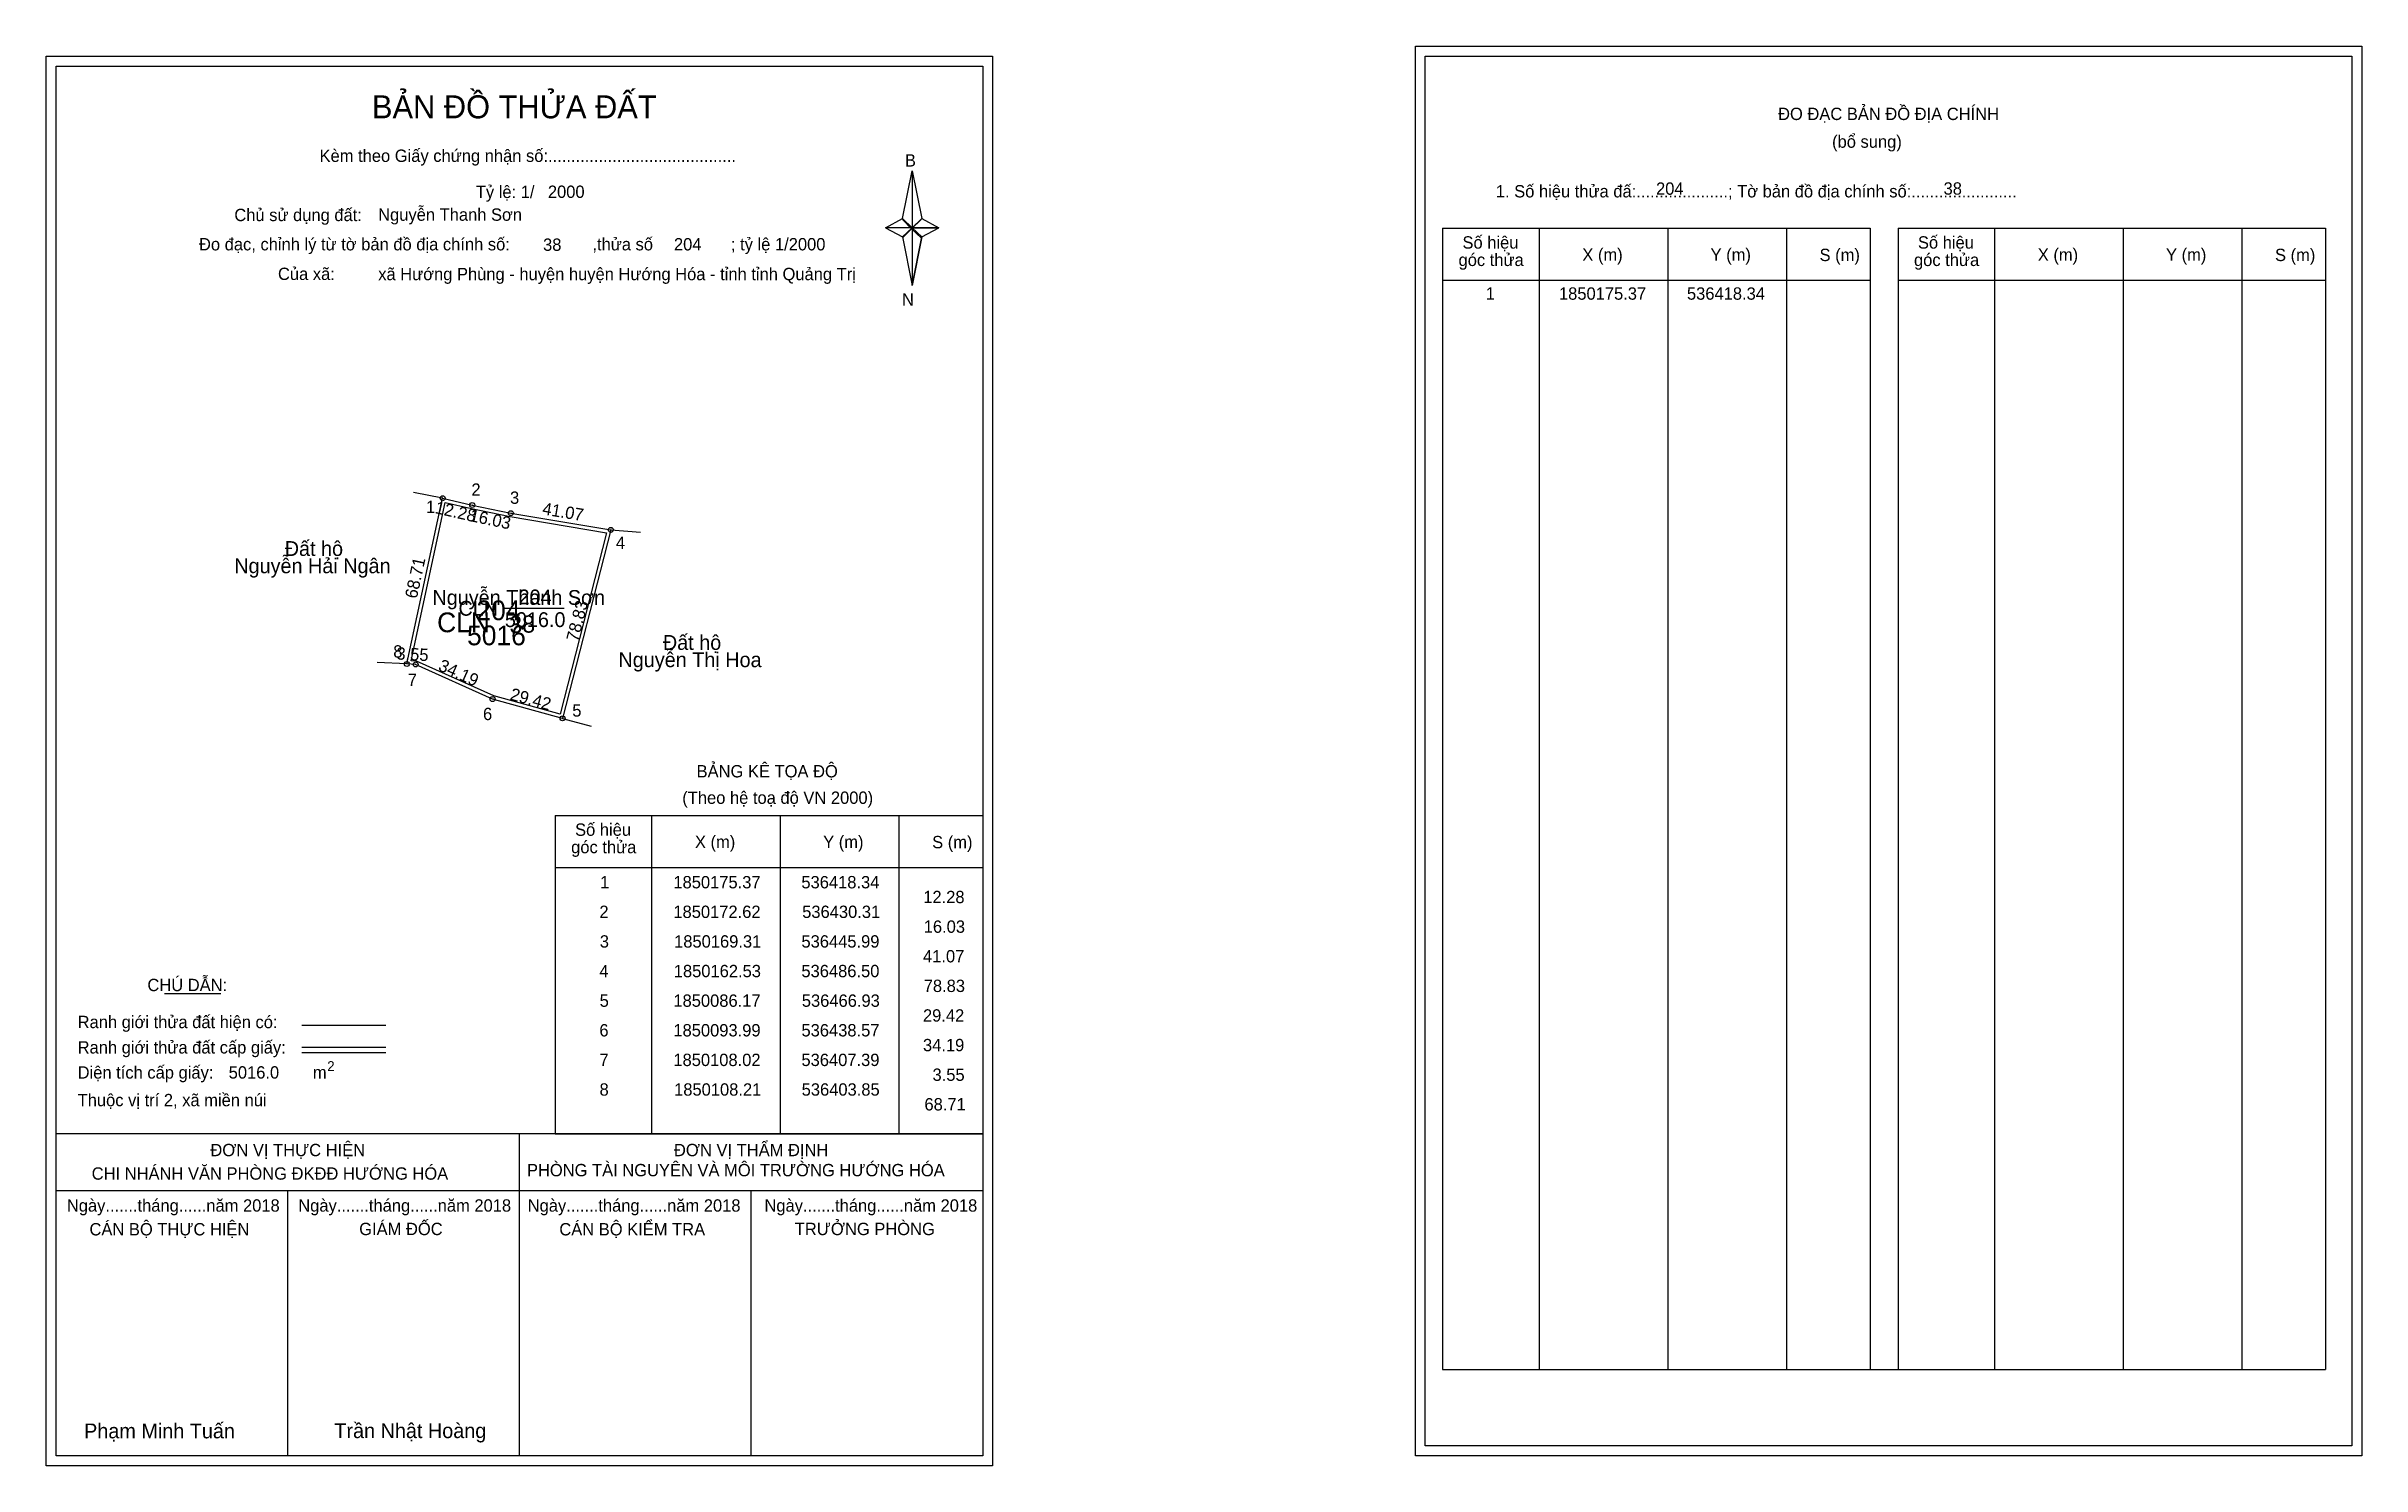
# Model space of a CAD drawing. Extents: x 536258 to 537196, y 1849783 to 1850358.
import ezdxf

# ---------------------------------------------------------------- set-up
doc = ezdxf.new("R2010")
doc.units = 0
for name, color, linetype in [('Level 1', 7, 'Continuous'), ('Level 10', 7, 'Continuous'), ('Level 11', 7, 'Continuous'), ('Level 13', 7, 'Continuous'), ('Level 2', 7, 'Continuous'), ('Level 27', 7, 'Continuous'), ('Level 3', 7, 'Continuous'), ('Level 36', 7, 'Continuous'), ('Level 4', 7, 'Continuous'), ('Level 49', 7, 'Continuous'), ('Level 5', 7, 'Continuous'), ('Level 53', 7, 'Continuous'), ('Level 55', 7, 'Continuous'), ('Level 6', 7, 'Continuous'), ('Level 63', 7, 'Continuous'), ('Level 7', 7, 'Continuous'), ('Level 9', 7, 'Continuous')]:
    doc.layers.add(name, color=color, linetype=linetype)

msp = doc.modelspace()

# ---------------------------------------------------------------- linework, layer by layer
at = {"layer": 'Level 1'}
for p, q in [((536816.41, 1850354.5), (536816.41, 1850354.5)), ((536261.77, 1850350.5), (536261.77, 1850350.5)), ((536604.61, 1850288.73), (536608.55, 1850308.01)), ((536608.55, 1850308.01), (536608.55, 1850284.96)), ((536608.55, 1850308.01), (536612.48, 1850288.73)), ((536597.72, 1850284.96), (536604.61, 1850288.73)), ((536604.61, 1850288.73), (536608.55, 1850284.96)), ((536608.25, 1850284.53), (536604.61, 1850288.29)), ((536612.19, 1850288.29), (536608.25, 1850284.53)), ((536608.25, 1850284.53), (536612.19, 1850288.29)), ((536612.48, 1850288.73), (536608.55, 1850284.96)), ((536608.55, 1850284.96), (536604.61, 1850281.28)), ((536608.25, 1850284.53), (536604.61, 1850280.84)), ((536604.61, 1850280.84), (536608.25, 1850284.53)), ((536604.61, 1850281.28), (536608.55, 1850261.56)), ((536612.19, 1850280.84), (536608.25, 1850284.53)), ((536608.55, 1850284.96), (536608.55, 1850261.56)), ((536608.55, 1850284.96), (536619.37, 1850284.96)), ((536608.55, 1850284.96), (536612.48, 1850281.28)), ((536612.48, 1850281.28), (536608.55, 1850261.56)), ((536612.48, 1850281.28), (536619.37, 1850284.96)), ((536823.48, 1850284.79), (536996.68, 1850284.79)), ((536862.66, 1849822.26), (536862.66, 1850284.79)), ((536914.8, 1849822.26), (536914.8, 1850284.79)), ((536962.75, 1850284.79), (536962.75, 1849822.26)), ((536996.68, 1850284.79), (536996.68, 1849822.26)), ((537007.99, 1850284.79), (537181.2, 1850284.79)), ((537047.17, 1849822.26), (537047.17, 1850284.79)), ((537099.32, 1849822.26), (537099.32, 1850284.79)), ((537147.26, 1850284.79), (537147.26, 1849822.26)), ((537181.2, 1850284.79), (537181.2, 1849822.26)), ((536823.48, 1850263.73), (536996.68, 1850263.73)), ((537007.99, 1850263.73), (537181.2, 1850263.73)), ((536463.96, 1850046.84), (536637.16, 1850046.84)), ((536503.14, 1849917.79), (536503.14, 1850046.84)), ((536555.28, 1849917.79), (536555.28, 1850046.84)), ((536603.22, 1850046.84), (536603.22, 1849917.79)), ((536463.96, 1850025.79), (536637.16, 1850025.79)), ((536305.6, 1849974.63), (536328.41, 1849974.63)), ((536361.33, 1849961.82), (536395.36, 1849961.82)), ((536361.33, 1849952.92), (536395.36, 1849952.92)), ((536361.33, 1849950.73), (536395.36, 1849950.73)), ((536475.42, 1849917.79), (536261.76, 1849917.79)), ((536637.16, 1849917.79), (536427.48, 1849917.79)), ((536449.46, 1849787.35), (536449.46, 1849917.79)), ((536463.96, 1849917.79), (536637.16, 1849917.79)), ((536637.16, 1849894.69), (536261.76, 1849894.69)), ((536355.61, 1849787.35), (536355.61, 1849894.69)), ((536543.31, 1849787.35), (536543.31, 1849894.69)), ((536823.48, 1849822.26), (537181.2, 1849822.26)), ((537191.81, 1849791.35), (537191.81, 1849791.35)), ((536637.16, 1849787.35), (536637.16, 1849787.35))]:
    msp.add_line(p, q, dxfattribs=at)
for points in [[(536604.61, 1850288.73), (536608.55, 1850308.01), (536608.55, 1850284.96)], [(536608.55, 1850284.96), (536612.48, 1850288.73), (536619.37, 1850284.96)], [(536597.72, 1850284.96), (536604.61, 1850281.28), (536608.55, 1850284.96)], [(536608.55, 1850284.96), (536608.55, 1850261.56), (536612.48, 1850281.28)]]:
    msp.add_lwpolyline(points, close=True, dxfattribs=at)
at = {"layer": 'Level 10'}
for p, q in [((536445.99, 1850169.31), (536486.5, 1850162.53)), ((536466.93, 1850086.17), (536438.57, 1850093.99))]:
    msp.add_line(p, q, dxfattribs=at)
for points in [[(536445.99, 1850169.31), (536486.5, 1850162.53), (536466.93, 1850086.17), (536438.57, 1850093.99), (536407.39, 1850108.02), (536403.85, 1850108.21), (536418.34, 1850175.37), (536430.31, 1850172.62)], [(536445.73, 1850167.93), (536484.77, 1850161.4), (536465.93, 1850087.9), (536439.05, 1850095.31), (536407.73, 1850109.4), (536405.56, 1850109.52), (536419.41, 1850173.69), (536430.01, 1850171.25)]]:
    msp.add_lwpolyline(points, close=True, dxfattribs=at)
at = {"layer": 'Level 11'}
for centre in [(536418.34, 1850175.37), (536430.31, 1850172.62), (536445.99, 1850169.31), (536445.99, 1850169.31), (536486.5, 1850162.53), (536403.85, 1850108.21), (536407.39, 1850108.02), (536438.57, 1850093.99), (536466.93, 1850086.17)]:
    msp.add_circle(centre, 1, dxfattribs=at)
at = {"layer": 'Level 27'}
for p, q in [((536418.34, 1850175.37), (536406.58, 1850177.75)), ((536486.5, 1850162.53), (536498.47, 1850161.64)), ((536403.85, 1850108.21), (536391.87, 1850108.87)), ((536466.93, 1850086.17), (536478.5, 1850082.98))]:
    msp.add_line(p, q, dxfattribs=at)
at = {"layer": 'Level 3'}
for p, q in [((536823.48, 1850284.79), (536823.48, 1849822.26)), ((537007.99, 1850284.79), (537007.99, 1849822.26)), ((536463.96, 1850046.84), (536463.96, 1849917.79))]:
    msp.add_line(p, q, dxfattribs=at)
at = {"layer": 'Level 63'}
for points in [[(536257.76, 1850354.5), (536641.16, 1850354.5), (536641.16, 1849783.35), (536257.76, 1849783.35)], [(536812.42, 1850358.5), (537195.82, 1850358.5), (537195.82, 1849787.35), (536812.42, 1849787.35)], [(536816.42, 1850354.5), (537191.82, 1850354.5), (537191.82, 1849791.35), (536816.42, 1849791.35)], [(536261.76, 1850350.5), (536637.16, 1850350.5), (536637.16, 1849787.35), (536261.76, 1849787.35)]]:
    msp.add_lwpolyline(points, close=True, dxfattribs=at)
at = {"layer": 'Level 9'}
msp.add_line((536443.54, 1850130.77), (536467.62, 1850130.77), dxfattribs=at)

# ---------------------------------------------------------------- texts
at = {"layer": 'Level 1'}
for s, height, p in [('BẢN ĐỒ THỬA ĐẤT', 9.3313, (536389.7, 1850329.31)), ('ĐO ĐẠC BẢN ĐỒ ĐỊA CHÍNH', 5, (536959.37, 1850328.62)), ('Kèm theo Giấy chứng nhận số:.........................................', 5, (536368.46, 1850311.65)), ('B', 5, (536605.63, 1850309.77)), ('(bổ sung)', 5, (536981.25, 1850317.38)), ('1. Số hiệu thửa đấ:....................; Tờ bản đồ địa chính số:.......................', 5, (536845.03, 1850297.26)), ('Chủ sử dụng đất:', 5, (536333.94, 1850287.66)), ('Đo đạc, chỉnh lý từ tờ bản đồ địa chính số:                  ,thửa số                 ; tỷ lệ 1/2000', 5, (536319.63, 1850275.8)), ('Số hiệu', 5, (536831.51, 1850276.52)), ('Số hiệu', 5, (537016.03, 1850276.52)), ('Của xã:', 5, (536351.62, 1850263.8)), ('góc thửa', 5, (536829.92, 1850269.46)), ('X (m)', 5, (536880.07, 1850271.57)), ('Y (m)', 5, (536932.03, 1850271.57)), ('S (m)', 5, (536976.18, 1850271.47)), ('góc thửa', 5, (537014.44, 1850269.46)), ('X (m)', 5, (537064.59, 1850271.57)), ('Y (m)', 5, (537116.54, 1850271.57)), ('S (m)', 5, (537160.7, 1850271.47)), ('N', 5, (536604.43, 1850253.43)), ('BẢNG KÊ TỌA ĐỘ', 5, (536521.22, 1850062.25)), ('(Theo hệ toạ độ VN 2000)', 5, (536515.42, 1850051.53)), ('Số hiệu', 5, (536471.99, 1850038.58)), ('góc thửa', 5, (536470.4, 1850031.52)), ('X (m)', 5, (536520.55, 1850033.63)), ('Y (m)', 5, (536572.5, 1850033.63)), ('S (m)', 5, (536616.66, 1850033.53)), ('CHÚ DẪN:', 5, (536298.72, 1849975.64)), ('Ranh giới thửa đất hiện có:', 5, (536270.46, 1849960.64)), ('Ranh giới thửa đất cấp giấy:', 5, (536270.46, 1849950.36)), ('Diện tích cấp giấy:', 5, (536270.46, 1849940.2)), ('m', 5, (536365.77, 1849940.24)), ('2', 4, (536371.57, 1849943.26)), ('Thuộc vị trí 2, xã miền núi', 5, (536270.46, 1849929)), ('ĐƠN VỊ THỰC HIỆN', 5, (536324.23, 1849908.76)), ('ĐƠN VỊ THẨM ĐỊNH', 5, (536512.04, 1849908.76)), ('CHI NHÁNH VĂN PHÒNG ĐKĐĐ HƯỚNG HÓA', 5, (536276.15, 1849899.24)), ('PHÒNG TÀI NGUYÊN VÀ MÔI TRƯỜNG HƯỚNG HÓA', 5, (536452.49, 1849900.62)), ('Ngày.......tháng......năm 2018', 5, (536266.1, 1849886.29)), ('CÁN BỘ THỰC HIỆN', 5, (536275.26, 1849876.66)), ('Ngày.......tháng......năm 2018', 5, (536359.84, 1849886.29)), ('GIÁM ĐỐC', 5, (536384.53, 1849876.78)), ('Ngày.......tháng......năm 2018', 5, (536452.79, 1849886.29)), ('CÁN BỘ KIỂM TRA', 5, (536465.61, 1849876.66)), ('Ngày.......tháng......năm 2018', 5, (536548.71, 1849886.29)), ('TRƯỞNG PHÒNG', 5, (536560.99, 1849876.78)), ('Phạm Minh Tuấn', 6, (536273.08, 1849794.43)), ('Trần Nhật Hoàng', 6, (536374.47, 1849794.53))]:
    msp.add_text(s, height=height, dxfattribs=at).set_placement(p)
at = {"layer": 'Level 11'}
msp.add_text('Tỷ lệ: 1/', height=5, dxfattribs=at).set_placement((536431.78, 1850297.02))
at = {"layer": 'Level 13'}
for s, p in [('204', (536449.08, 1850132.37)), ('CLN', (536424.75, 1850127.77)), ('5016.0', (536443.55, 1850123.17))]:
    msp.add_text(s, height=6, dxfattribs=at).set_placement(p)
at = {"layer": 'Level 2'}
msp.add_text('Nguyễn Thanh Sơn', height=6, dxfattribs=at).set_placement((536414.2, 1850132.15))
at = {"layer": 'Level 3'}
msp.add_text('CLN', height=8, dxfattribs=at).set_placement((536416.09, 1850121.07))
at = {"layer": 'Level 36'}
for s, p in [('Đất hộ', (536354.35, 1850151.99)), ('Nguyễn Hải Ngân', (536333.91, 1850144.99)), ('Đất hộ', (536507.56, 1850113.93)), ('Nguyễn Thị Hoa', (536489.57, 1850106.93))]:
    msp.add_text(s, height=6, dxfattribs=at).set_placement(p)
at = {"layer": 'Level 4'}
msp.add_text('204', height=8, dxfattribs=at).set_placement((536432.02, 1850125.96))
at = {"layer": 'Level 49'}
for s, rotation, p in [('12.28', 347.06133, (536414.95, 1850169.38)), ('16.03', 348.08004, (536428.96, 1850166.16)), ('41.07', 350.49869, (536458.48, 1850168.84)), ('68.71', 77.82487, (536407.87, 1850134.45)), ('78.83', 75.62529, (536473.18, 1850116.99)), ('3.55', 356.92775, (536399.49, 1850110.05)), ('34.19', 335.77378, (536416.2, 1850105.81)), ('29.42', 344.58431, (536445.31, 1850093.79))]:
    msp.add_text(s, height=5, rotation=rotation, dxfattribs=at).set_placement(p)
at = {"layer": 'Level 5'}
msp.add_text('5016', height=8, dxfattribs=at).set_placement((536428.23, 1850115.79))
at = {"layer": 'Level 53'}
for s, p in [('1', (536840.92, 1850255.81)), ('1850175.37', (536870.6, 1850255.81)), ('536418.34', (536922.45, 1850255.81)), ('1', (536482.15, 1850017.29)), ('1850175.37', (536511.82, 1850017.29)), ('536418.34', (536563.67, 1850017.29)), ('12.28', (536613.05, 1850011.29)), ('2', (536481.85, 1850005.29)), ('1850172.62', (536511.81, 1850005.29)), ('536430.31', (536564, 1850005.29)), ('3', (536482.01, 1849993.29)), ('1850169.31', (536512.11, 1849993.29)), ('536445.99', (536563.7, 1849993.29)), ('16.03', (536613.24, 1849999.29)), ('4', (536481.83, 1849981.29)), ('1850162.53', (536511.97, 1849981.29)), ('536486.50', (536563.68, 1849981.29)), ('41.07', (536612.96, 1849987.29)), ('78.83', (536613.24, 1849975.29)), ('5', (536481.94, 1849969.29)), ('1850086.17', (536511.82, 1849969.29)), ('536466.93', (536563.85, 1849969.29)), ('29.42', (536612.93, 1849963.29)), ('6', (536481.84, 1849957.29)), ('1850093.99', (536511.82, 1849957.29)), ('536438.57', (536563.71, 1849957.29)), ('7', (536481.86, 1849945.29)), ('1850108.02', (536511.81, 1849945.29)), ('536407.39', (536563.7, 1849945.29)), ('34.19', (536612.94, 1849951.29)), ('3.55', (536616.8, 1849939.29)), ('8', (536481.91, 1849933.29)), ('1850108.21', (536512.11, 1849933.29)), ('536403.85', (536563.79, 1849933.29)), ('68.71', (536613.53, 1849927.29))]:
    msp.add_text(s, height=5, dxfattribs=at).set_placement(p)
at = {"layer": 'Level 55'}
for s, height, p in [('1', 0.8, (536418.12, 1850175.37)), ('0', 0.22, (536418.26, 1850175.15)), ('0', 0.22, (536418.26, 1850175.15)), ('0', 0.22, (536418.26, 1850175.15)), ('0', 0.22, (536418.26, 1850175.15)), ('2', 0.8, (536430.04, 1850172.62)), ('0', 0.22, (536430.23, 1850172.4)), ('0', 0.22, (536430.23, 1850172.4)), ('3', 0.8, (536445.74, 1850169.31)), ('0', 0.22, (536445.91, 1850169.09)), ('0', 0.22, (536445.91, 1850169.09)), ('4', 0.8, (536486.22, 1850162.53)), ('0', 0.22, (536486.42, 1850162.31)), ('0', 0.22, (536486.42, 1850162.31)), ('0', 0.22, (536486.42, 1850162.31)), ('8', 0.8, (536403.59, 1850108.21)), ('0', 0.22, (536403.77, 1850107.99)), ('0', 0.22, (536403.77, 1850107.99)), ('0', 0.22, (536403.77, 1850107.99)), ('7', 0.8, (536407.12, 1850108.02)), ('0', 0.22, (536407.31, 1850107.8)), ('6', 0.8, (536438.3, 1850093.99)), ('0', 0.22, (536438.49, 1850093.77)), ('5', 0.8, (536466.67, 1850086.17)), ('0', 0.22, (536466.85, 1850085.95)), ('0', 0.22, (536466.85, 1850085.95))]:
    msp.add_text(s, height=height, dxfattribs=at).set_placement(p)
at = {"layer": 'Level 6'}
for s, p in [('2000', (536460.97, 1850297.06)), ('204', (536909.93, 1850298.34)), ('38', (537026.42, 1850298.38)), ('Nguyễn Thanh Sơn', (536392.21, 1850287.8)), ('38', (536459.02, 1850275.62)), ('204', (536512.05, 1850275.78)), ('xã Hướng Phùng - huyện huyện Hướng Hóa - tỉnh tỉnh Quảng Trị', (536392.24, 1850263.72)), ('5016.0', (536331.65, 1849940.21))]:
    msp.add_text(s, height=5, dxfattribs=at).set_placement(p)
at = {"layer": 'Level 7'}
msp.add_text('38', height=7, rotation=2, dxfattribs=at).set_placement((536445.48, 1850120.63))
at = {"layer": 'Level 9'}
for s, p in [('1', (536411.59, 1850169.37)), ('2', (536429.99, 1850176.37)), ('3', (536445.64, 1850173.1)), ('4', (536488.51, 1850154.83)), ('8', (536398.33, 1850110.8)), ('7', (536404.2, 1850099.3)), ('6', (536434.69, 1850085.47)), ('5', (536470.86, 1850086.88))]:
    msp.add_text(s, height=5, dxfattribs=at).set_placement(p)

doc.saveas('drawing.dxf')
